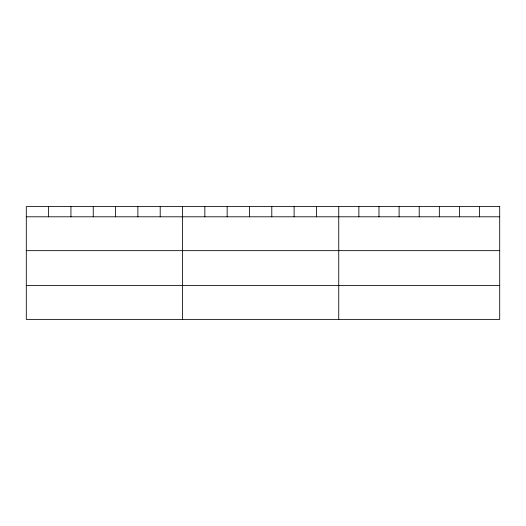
<?xml version="1.0" encoding="UTF-8"?>
<svg xmlns="http://www.w3.org/2000/svg" width="526" height="526" viewBox="0 0 526 526"><rect width="100%" height="100%" fill="white"/><g stroke="black" fill="none" stroke-linecap="round" stroke-linejoin="round"><path stroke-width="0.79" d="M26.3 216.797L499.7 216.797M26.3 250.652L499.7 250.652M26.3 285.533L499.7 285.533M479.58 206.613L479.58 216.797M459.461 206.613L459.461 216.797M439.341 206.613L439.341 216.797M419.222 206.613L419.222 216.797M399.102 206.613L399.102 216.797M378.983 206.613L378.983 216.797M358.863 206.613L358.863 216.797M338.744 206.613L338.744 319.387M316.428 206.613L316.428 216.797M294.106 206.613L294.106 216.797M271.791 206.613L271.791 216.797M249.475 206.613L249.475 216.797M227.16 206.613L227.16 216.797M204.838 206.613L204.838 216.797M182.522 206.613L182.522 319.387M160.206 206.613L160.206 216.797M137.884 206.613L137.884 216.797M115.569 206.613L115.569 216.797M93.253 206.613L93.253 216.797M70.938 206.613L70.938 216.797M48.616 206.613L48.616 216.797M499.7 206.613L26.3 206.613L26.3 319.387L499.7 319.387L499.7 206.613"/></g></svg>
